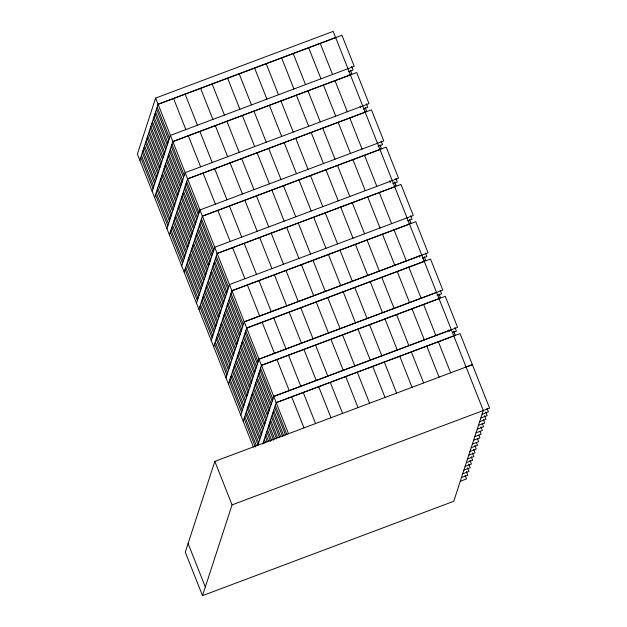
<?xml version="1.0" encoding="UTF-8"?>
<svg xmlns="http://www.w3.org/2000/svg" width="627" height="627" viewBox="0 0 627 627"><rect width="100%" height="100%" fill="white"/><g stroke="black" fill="none" stroke-linecap="round" stroke-linejoin="round"><path stroke-width="0.94" d="M202.505 595.65L232.061 504.892L489.601 408.153L472.374 364.648L214.834 461.386L185.278 552.136L202.505 595.65L453.76 501.271L483.315 410.513L333.18 31.389L155.629 98.086L137.399 154.046L253.426 447.082M139.86 160.261L158.09 104.301L341.927 35.245L354.231 66.329L170.395 135.377L152.165 191.345M154.626 197.56L172.864 141.553L350.422 74.864M166.931 228.636L185.161 172.676L368.997 103.62L356.692 72.544L172.856 141.592M169.392 234.851L187.63 178.852L365.188 112.155M181.697 265.934L199.927 209.967L383.763 140.918L371.458 109.835L187.622 178.891M184.158 272.149L202.396 216.143L379.954 149.453M196.47 303.225L214.693 247.265L398.529 178.209L386.224 147.133L202.388 216.182M198.931 309.44L217.169 253.441L394.72 186.744M211.236 340.524L229.458 284.556L413.295 215.508L400.99 184.424L217.154 253.48M213.697 346.739L231.935 290.732L409.486 224.043M226.002 377.815L244.224 321.855L421.791 255.118M228.463 384.03L246.701 328.031L424.252 261.334M240.768 415.113L258.99 359.153L436.557 292.417M243.229 421.328L261.467 365.322L439.018 298.632M257.924 445.068L273.756 396.444L457.592 327.396L445.288 296.312L261.451 365.369M262.776 443.947L276.233 402.62L453.783 335.923M158.098 104.262L335.657 37.565M348.526 71.737L353.017 70.052L351.606 66.501M349.114 74.785L351.802 73.774L350.399 70.224M363.292 109.027L367.783 107.342L366.372 103.792M364.773 111.747L366.568 111.065L365.165 107.515M378.057 146.326L382.548 144.641L381.138 141.091M379.539 149.038L381.334 148.364L379.931 144.813M392.823 183.625L397.314 181.932L395.911 178.381M394.305 186.337L396.099 185.663L394.697 182.104M407.597 220.916L412.08 219.231L410.677 215.68M409.07 223.627L410.865 222.953L409.462 219.403M231.919 290.779L415.756 221.723L428.061 252.799L244.224 321.855M422.363 258.214L426.846 256.529L425.443 252.971M423.836 260.926L425.631 260.252L424.228 256.694M246.685 328.07L430.522 259.022L442.827 290.097L258.99 359.153M437.129 295.505L441.612 293.82L440.209 290.27M438.602 298.217L440.397 297.543L438.994 293.992M273.772 396.405L451.322 329.708M452.788 332.467L456.378 331.119L454.975 327.56M453.368 335.516L455.163 334.842L453.76 331.291M276.217 402.659L460.053 333.611L472.358 364.687L466.073 367.046M482.1 414.243L488.386 411.876L486.952 408.255M480.893 417.966L487.171 415.607L485.737 411.978M479.679 421.689L485.964 419.33L484.522 415.701M478.464 425.412L484.749 423.053L483.315 419.424M477.257 429.134L483.535 426.775L482.1 423.147M476.042 432.857L482.32 430.498L480.885 426.869M474.827 436.58L481.113 434.221L480.031 431.501M473.612 440.303L479.898 437.944L478.824 435.224M472.405 444.026L478.683 441.667L477.609 438.947M471.19 447.749L477.476 445.389L476.395 442.67M469.976 451.471L476.261 449.112L474.827 445.491M468.769 455.194L475.047 452.835L473.612 449.214M467.554 458.925L473.832 456.558L472.397 452.937M466.339 462.648L472.625 460.289L471.19 456.66M465.132 466.37L471.41 464.011L469.976 460.383M463.917 470.093L470.195 467.734L468.761 464.105M462.702 473.816L468.988 471.457L467.546 467.828M461.488 477.539L467.773 475.18L466.339 471.551M460.281 481.262L466.559 478.903L465.124 475.274M360.094 106.151L360.799 107.93M389.626 180.741L390.331 182.52M419.157 255.33L419.863 257.109M448.689 329.92L449.394 331.699M320.217 43.365L332.522 74.441M334.983 80.664L347.287 111.739M349.748 117.954L362.053 149.03M364.514 155.253L376.819 186.329M379.28 192.544L391.585 223.627M394.046 229.843L406.351 260.918M408.812 267.133L421.117 298.217M423.578 304.432L435.883 335.508M438.344 341.723L450.648 372.806M308.633 47.715L320.938 78.79M323.399 85.013L335.704 116.089M338.165 122.304L350.469 153.388M352.93 159.603L365.243 190.679M367.704 196.894L380.009 227.977M382.47 234.192L394.775 265.268M397.236 271.483L409.541 302.567M412.002 308.782L424.307 339.858M426.768 346.073L439.072 377.156M293.201 53.514L305.506 84.59M307.967 90.805L320.272 121.889M322.733 128.104L335.037 159.18M337.498 165.403L349.803 196.478M352.264 202.693L364.569 233.777M367.03 239.992L379.335 271.068M381.796 277.283L394.101 308.366M396.562 314.582L408.867 345.657M411.328 351.872L423.633 382.956M281.617 57.864L293.922 88.94M296.383 95.155L308.688 126.239M311.149 132.454L323.454 163.529M325.915 169.752L338.219 200.828M340.68 207.043L352.985 238.127M355.446 244.342L367.751 275.418M370.212 281.633L382.517 312.716M384.978 318.931L397.283 350.007M399.744 356.222L412.049 387.306M266.177 63.664L278.482 94.74M280.943 100.955L293.248 132.038M295.709 138.254L308.014 169.329M310.475 175.544L322.78 206.628M325.241 212.843L337.545 243.919M340.006 250.142L352.311 281.217M354.772 287.432L367.077 318.516M369.538 324.731L381.843 355.807M384.304 362.022L396.609 393.105M254.593 68.014L266.906 99.09M269.367 105.305L281.672 136.388M284.133 142.603L296.438 173.679M298.899 179.894L311.204 210.978M313.665 217.193L325.969 248.268M328.43 254.491L340.735 285.567M343.196 291.782L355.501 322.866M357.962 329.081L370.267 360.157M372.728 366.372L385.033 397.455M239.161 73.814L251.466 104.889M253.927 111.104L266.232 142.188M268.693 148.403L280.998 179.479M283.459 185.694L295.764 216.777M298.225 222.993L310.53 254.068M312.991 260.283L325.295 291.367M327.756 297.582L340.061 328.658M342.522 334.881L354.827 365.956M357.288 372.172L369.593 403.255M227.577 78.163L239.882 109.239M242.343 115.454L254.648 146.538M257.109 152.753L269.414 183.829M271.875 190.044L284.18 221.127M286.641 227.342L298.946 258.418M301.407 264.633L313.712 295.717M316.173 301.932L328.477 333.008M330.938 339.231L343.243 370.306M345.704 376.521L358.009 407.605M212.138 83.963L224.442 115.039M226.903 121.254L239.208 152.337M241.669 158.553L253.974 189.628M256.435 195.843L268.74 226.927M271.201 233.142L283.506 264.218M285.967 270.433L298.272 301.516M300.733 307.732L313.045 338.807M315.506 345.022L327.811 376.106M330.272 382.321L342.577 413.397M200.562 88.313L212.867 119.389M215.327 125.604L227.632 156.687M230.093 162.902L242.398 193.978M244.859 200.193L257.164 231.277M259.625 237.492L271.93 268.568M274.391 274.783L286.696 305.866M289.157 312.081L301.462 343.157M303.923 349.38L316.227 380.456M318.688 386.671L330.993 417.747M185.122 94.113L197.427 125.188M199.888 131.404L212.192 162.487M214.653 168.702L226.958 199.778M229.419 205.993L241.724 237.077M244.185 243.292L256.49 274.367M258.951 280.582L271.256 311.666M273.717 317.881L286.022 348.957M288.483 355.172L300.788 386.256M303.249 392.471L315.553 423.546M173.538 98.463L185.843 129.538M188.304 135.753L200.609 166.837M203.07 173.052L215.374 204.128M217.835 210.343L230.14 241.426M232.601 247.641L244.906 278.717M247.367 284.932L259.672 316.016M262.133 322.231L274.438 353.307M276.899 359.522L289.204 390.605M291.665 396.82L303.97 427.896M155.629 98.086L288.522 433.743M157.189 107.06L169.494 138.144M171.955 144.359L184.26 175.435M186.721 181.658L199.025 212.733M201.486 218.948L213.791 250.032M216.252 256.247L228.557 287.323M231.018 293.538L243.323 324.621M245.784 330.837L258.089 361.912M260.55 368.127L272.855 399.211M275.316 405.426L286.915 434.73M156.515 109.137L168.82 140.213M171.281 146.428L183.586 177.512M186.047 183.727L198.351 214.802M200.812 221.025L213.117 252.101M215.578 258.316L227.883 289.4M230.344 295.615L242.649 326.691M245.11 332.906L257.415 363.989M259.876 370.204L272.181 401.28M274.642 407.495L285.544 435.02M155.614 111.904L167.918 142.98M170.379 149.195L182.684 180.278M185.145 186.493L197.45 217.569M199.911 223.784L212.216 254.868M214.677 261.083L226.982 292.158M229.443 298.374L241.748 329.457M244.209 335.672L256.514 366.748M258.975 372.963L271.279 404.047M273.74 410.262L283.937 436.008M154.94 113.973L167.244 145.049M169.705 151.272L182.01 182.347M184.471 188.562L196.776 219.646M199.237 225.861L211.542 256.937M214.003 263.152L226.308 294.235M228.769 300.451L241.074 331.526M243.535 337.741L255.84 368.825M258.3 375.04L270.605 406.116M273.066 412.331L282.558 436.306M154.038 116.74L166.343 147.815M168.804 154.03L181.109 185.114M183.57 191.329L195.875 222.405M198.336 228.62L210.641 259.703M213.102 265.919L225.406 296.994M227.867 303.209L240.172 334.293M242.633 340.508L254.938 371.584M257.399 377.799L269.704 408.882M272.165 415.098L280.606 436.408M153.364 118.809L165.669 149.892M168.13 156.107L180.435 187.183M182.896 193.398L195.201 224.482M197.662 230.697L209.967 261.772M212.428 267.988L224.732 299.071M227.193 305.286L239.498 336.362M241.959 342.577L254.264 373.661M256.725 379.876L269.03 410.951M271.491 417.167L279.579 437.591M152.463 121.575L164.768 152.651M167.229 158.866L179.534 189.95M181.995 196.165L194.299 227.24M196.76 233.456L209.065 264.539M211.526 270.754L223.831 301.83M226.292 308.045L238.597 339.129M241.058 345.344L253.363 376.419M255.824 382.635L268.129 413.718M270.59 419.933L277.62 437.693M151.789 123.644L164.094 154.728M166.555 160.943L178.86 192.019M181.321 198.234L193.625 229.317M196.086 235.533L208.391 266.608M210.852 272.823L223.157 303.907M225.618 310.122L237.923 341.198M240.384 347.413L252.689 378.496M255.15 384.712L267.455 415.787M269.916 422.002L276.593 438.876M150.888 126.411L163.192 157.487M165.653 163.702L177.958 194.785M180.419 201.001L192.724 232.076M195.185 238.291L207.49 269.375M209.951 275.59L222.256 306.666M224.717 312.881L237.022 343.964M239.483 350.179L251.788 381.255M254.248 387.47L266.553 418.554M269.014 424.769L274.642 438.978M150.214 128.48L162.518 159.564M164.979 165.779L177.284 196.854M179.745 203.07L192.05 234.153M194.511 240.368L206.816 271.444M209.277 277.659L221.582 308.743M224.043 314.958L236.348 346.033M238.809 352.249L251.113 383.332M253.574 389.547L265.879 420.623M268.34 426.846L273.615 440.162M149.312 131.247L161.617 162.322M164.078 168.538L176.383 199.621M178.844 205.836L191.149 236.912M193.61 243.127L205.915 274.211M208.376 280.426L220.68 311.501M223.141 317.717L235.446 348.8M237.907 355.015L250.212 386.091M252.673 392.314L264.978 423.39M267.439 429.605L271.663 440.264M148.638 133.316L160.943 164.399M163.404 170.615L175.709 201.69M178.17 207.905L190.475 238.989M192.936 245.204L205.241 276.28M207.702 282.495L220.006 313.578M222.467 319.794L234.772 350.869M237.233 357.092L249.538 388.168M251.999 394.383L264.304 425.459M266.765 431.682L270.637 441.447M147.737 136.083L160.042 167.158M162.503 173.373L174.808 204.457M177.269 210.672L189.573 241.748M192.034 247.963L204.339 279.046M206.8 285.261L219.105 316.337M221.566 322.56L233.871 353.636M236.332 359.851L248.637 390.934M251.098 397.15L263.403 428.225M265.864 434.44L268.677 441.549M147.063 138.152L159.368 169.235M161.829 175.45L174.134 206.526M176.595 212.741L188.899 243.825M191.36 250.04L203.665 281.115M206.126 287.338L218.431 318.414M220.892 324.629L233.197 355.705M235.658 361.928L247.963 393.004M250.424 399.219L262.729 430.302M265.19 436.517L267.298 441.839M146.162 140.918L158.466 171.994M160.927 178.209L173.232 209.293M175.693 215.508L187.998 246.583M190.459 252.806L202.764 283.882M205.225 290.097L217.53 321.181M219.991 327.396L232.296 358.472M234.757 364.687L247.062 395.77M249.522 401.985L261.827 433.061M264.288 439.276L265.699 442.827M145.488 142.987L157.792 174.071M160.253 180.286L172.558 211.362M175.019 217.585L187.324 248.66M189.785 254.875L202.09 285.951M204.551 292.174L216.856 323.25M219.317 329.465L231.622 360.549M234.083 366.764L246.387 397.839M248.848 404.054L261.153 435.138M263.614 441.353L264.32 443.124M144.586 145.754L156.891 176.83M159.352 183.053L171.657 214.128M174.118 220.343L186.423 251.427M188.884 257.642L201.189 288.718M203.65 294.933L215.954 326.016M218.415 332.232L230.72 363.307M233.181 369.522L245.486 400.606M247.947 406.821L260.26 437.897M143.912 147.831L156.217 178.907M158.678 185.122L170.983 216.197M173.444 222.42L185.749 253.496M188.21 259.711L200.515 290.795M202.976 297.01L215.28 328.086M217.741 334.301L230.046 365.384M232.507 371.599L244.812 402.675M247.273 408.89L259.578 439.974M143.011 150.59L155.316 181.673M157.777 187.888L170.082 218.964M172.543 225.179L184.847 256.263M187.308 262.478L199.613 293.554M202.074 299.769L214.379 330.852M216.84 337.067L229.145 368.143M231.606 374.358L243.919 405.442M246.38 411.657L258.685 442.733M142.337 152.667L154.642 183.742M157.103 189.957L169.408 221.041M171.869 227.256L184.173 258.332M186.634 264.547L198.939 295.63M201.4 301.846L213.705 332.921M216.166 339.136L228.471 370.22M230.932 376.435L243.237 407.511M245.698 413.726L258.003 444.809M141.436 155.425L153.74 186.509M156.201 192.724L168.506 223.8M170.967 230.015L183.272 261.098M185.733 267.314L198.038 298.389M200.499 304.604L212.812 335.688M215.273 341.903L227.577 372.979M230.038 379.194L242.343 410.277M244.804 416.493L256.404 445.797M140.761 157.502L153.066 188.578M155.527 194.793L167.832 225.877M170.293 232.092L182.598 263.168M185.059 269.383L197.364 300.466M199.825 306.681L212.13 337.757M214.591 343.972L226.896 375.056M229.357 381.271L241.661 412.347M244.122 418.562L255.377 446.98M214.834 461.386L232.061 504.892M188.092 543.507L205.319 587.021"/></g></svg>
